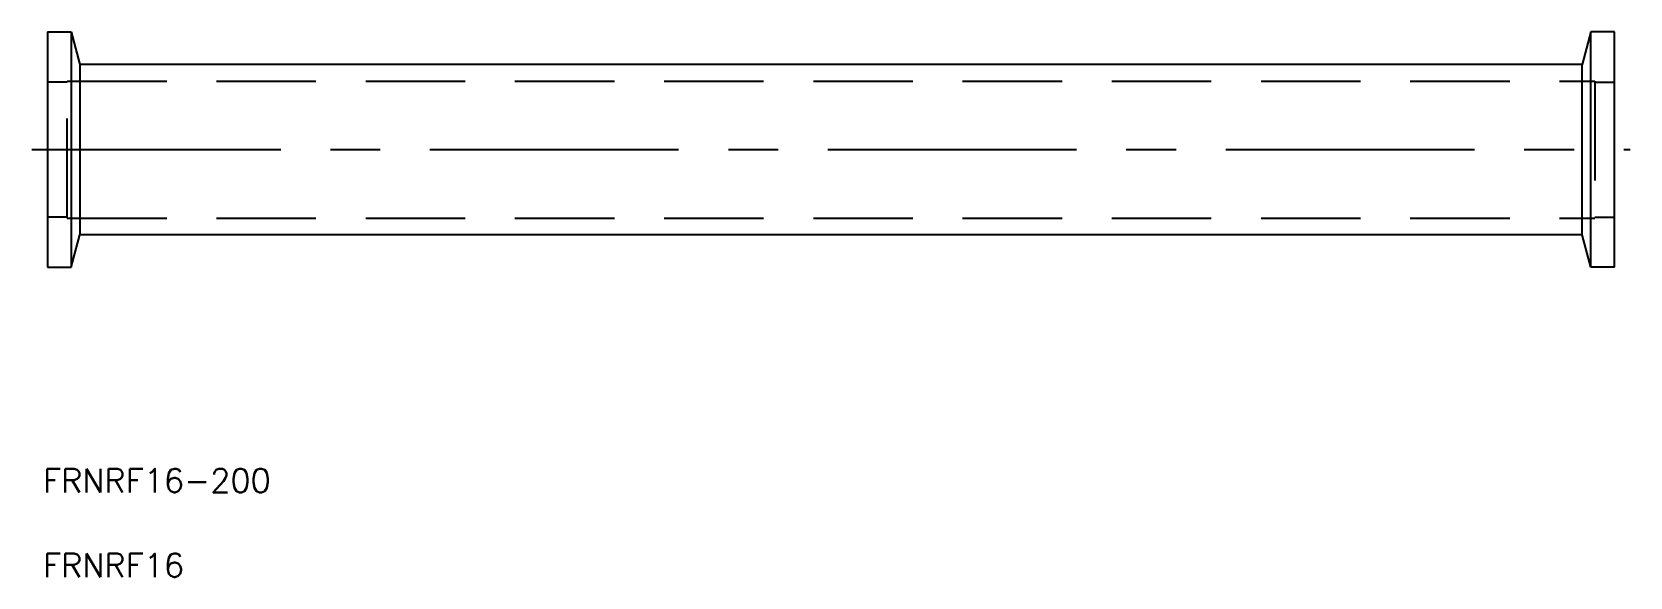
# Model space of a CAD drawing. Extents: x -2 to 202, y -55 to 15.
import ezdxf

# ---------------------------------------------------------------- set-up
doc = ezdxf.new("R2010")
doc.units = 0
doc.linetypes.add('CENTER', pattern=[50.8, 31.75, -6.35, 6.35, -6.35])
doc.linetypes.add('DASHED', pattern=[19.05, 12.7, -6.35])
doc.layers.get('0').update_dxf_attribs({"linetype": 'CONTINUOUS'})
doc.layers.add('CENTER', color=1, linetype='CENTER')
doc.styles.get("Standard").update_dxf_attribs({"font": 'txt.shx', "height": 3, "bigfont": 'bigfont.shx'})

msp = doc.modelspace()

# ---------------------------------------------------------------- linework, layer by layer
at = {"color": 7, "linetype": 'CONTINUOUS'}
for p, q in [((0, 15), (3, 15)), ((0, 15), (0, -15)), ((3, 15), (4.11, 10.85)), ((3, 15), (3, -15)), ((197, 15), (195.89, 10.85)), ((197, -15), (197, 15)), ((200, 15), (197, 15)), ((200, -15), (200, 15)), ((195.89, 10.85), (4.11, 10.85)), ((4.11, 10.85), (4.11, -10.85)), ((195.89, -10.85), (195.89, 10.85)), ((3, -15), (4.11, -10.85)), ((195.89, -10.85), (4.11, -10.85)), ((197, -15), (195.89, -10.85)), ((0, -15), (3, -15)), ((200, -15), (197, -15))]:
    msp.add_line(p, q, dxfattribs=at)
at = {"color": 3, "linetype": 'DASHED'}
for p, q in [((2.5, 8.6), (0, 8.6)), ((2.5, -8.75), (2.5, 8.75)), ((2.5, 8.75), (197.5, 8.75)), ((197.5, 8.75), (197.5, -8.75)), ((197.5, 8.6), (200, 8.6)), ((2.5, -8.6), (0, -8.6)), ((2.5, -8.75), (197.5, -8.75)), ((197.5, -8.6), (200, -8.6))]:
    msp.add_line(p, q, dxfattribs=at)
at = {"layer": 'CENTER', "color": 1, "linetype": 'CENTER'}
msp.add_line((-2, 0), (202, 0), dxfattribs=at)

# ---------------------------------------------------------------- texts
at = {"color": 7, "linetype": 'CONTINUOUS'}
for s, p in [('FRNRF16-200', (-0.58, -43.71)), ('FRNRF16', (-0.58, -54.51))]:
    msp.add_text(s, height=3, dxfattribs=at).set_placement(p)

doc.saveas('drawing.dxf')
